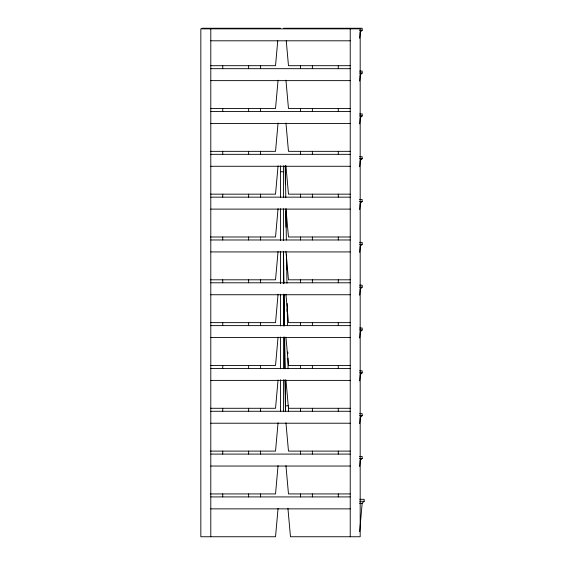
<?xml version="1.0" encoding="UTF-8"?>
<svg xmlns="http://www.w3.org/2000/svg" width="565" height="565" viewBox="0 0 565 565"><rect width="100%" height="100%" fill="white"/><g stroke="black" fill="none" stroke-linecap="round" stroke-linejoin="round"><path stroke-width="0.85" d="M277.747 40.814L275.529 65.695L210.335 65.695M278.058 80.202L275.529 108.515L210.335 108.515M278.058 123.029L275.529 151.342L210.335 151.342M278.058 165.849L275.529 194.162L210.335 194.162M278.058 208.676L275.529 236.989L210.335 236.989M278.058 251.496L275.529 279.809L210.335 279.809M278.058 294.323L275.529 322.636L210.335 322.636M278.058 337.143L275.529 365.456L210.335 365.456M278.058 379.97L275.529 408.283L210.335 408.283M278.058 422.79L275.529 451.103L210.335 451.103M278.058 465.617L275.529 493.93L210.335 493.93M278.058 508.436L275.529 536.75L200.836 536.75L200.836 28.85L360.18 28.85L360.18 536.75L290.466 536.75L287.938 508.436M359.644 38.236L360.18 32.233L362.172 30.242L362.172 28.25L283.496 28.25M359.644 81.063L360.18 75.053L362.172 73.062L362.172 71.07L359.552 71.07M359.644 123.883L360.18 117.88L362.172 115.889L362.172 113.897L359.552 113.897M359.644 166.71L360.18 160.7L362.172 158.709L362.172 156.717L359.552 156.717M359.644 209.53L360.18 203.527L362.172 201.536L362.172 199.544L359.552 199.544M359.644 252.357L360.18 246.347L362.172 244.355L362.172 242.364L359.552 242.364M359.644 295.177L360.18 289.174L362.172 287.182L362.172 285.191L359.552 285.191M359.644 338.004L360.18 331.994L362.172 330.002L362.172 328.011L359.552 328.011M359.644 380.824L360.18 374.821L362.172 372.829L362.172 370.838L359.552 370.838M359.644 423.651L360.18 417.641L362.172 415.649L362.172 413.658L359.552 413.658M359.644 466.471L360.18 460.468L362.172 458.476L362.172 456.485L359.552 456.485M359.644 531.601L362.172 503.288L364.164 501.296L364.164 499.305L359.792 499.305M201.832 28.25L280.508 28.25M359.552 30.242L362.172 30.242M210.794 40.8L350.222 40.8M350.222 65.695L288.475 65.695L286.257 40.814M210.794 68.683L350.222 68.683M359.552 73.062L362.172 73.062M210.794 80.633L350.222 80.633M350.222 108.515L288.475 108.515L285.947 80.202M210.794 111.503L350.222 111.503M359.552 115.889L362.172 115.889M210.794 123.46L350.222 123.46M350.222 151.342L288.475 151.342L285.947 123.029M210.794 154.33L350.222 154.33M359.552 158.709L362.172 158.709M210.794 166.28L350.222 166.28M280.508 171.746L283.496 171.746M350.222 194.162L288.475 194.162L285.947 165.849M210.794 197.15L350.222 197.15M359.552 201.536L362.172 201.536M210.794 209.107L350.222 209.107M350.222 236.989L288.475 236.989L285.947 208.676M210.794 239.977L350.222 239.977M359.552 244.355L362.172 244.355M210.794 251.926L350.222 251.926M350.222 279.809L288.475 279.809L285.947 251.496M210.794 282.797L350.222 282.797M359.552 287.182L362.172 287.182M210.794 294.746L350.222 294.746M350.222 322.636L288.475 322.636L285.947 294.323M210.794 325.624L350.222 325.624M359.552 330.002L362.172 330.002M210.794 337.573L350.222 337.573M350.222 365.456L288.475 365.456L285.947 337.143M210.794 368.444L350.222 368.444M359.552 372.829L362.172 372.829M210.794 380.393L350.222 380.393M285.233 380.231L285.572 405.804L288.56 405.804M350.222 408.283L288.475 408.283L285.947 379.97M210.794 411.271L350.222 411.271M359.552 415.649L362.172 415.649M210.794 423.22L350.222 423.22M350.222 451.103L288.475 451.103L285.947 422.79M210.794 454.091L350.222 454.091M359.552 458.476L362.172 458.476M210.794 466.04L350.222 466.04M350.222 493.93L288.475 493.93L285.947 465.617M210.794 496.918L350.222 496.918M359.792 501.296L364.164 501.296M359.538 503.288L362.172 503.288M210.794 508.867L350.222 508.867M285.36 165.941L285.784 197.686M285.939 209.149L286.349 240.012M286.54 254.123L286.928 283.227M287.197 303.511L287.493 325.553M287.846 352.009L287.868 353.775M287.924 358.182L288.065 368.768M285.382 184.077L285.212 165.828M285.742 211.395L285.954 227.257M286.391 259.865L286.519 269.554M287.048 309.21L287.084 311.852M283.517 251.482L283.941 283.227M284.089 294.69L284.506 325.553M284.654 337.023L285.078 368.768M283.687 281.01L283.722 283.658M283.863 294.231L284.287 325.956M284.435 337.411L284.845 368.253M285 379.708L285.424 411.433M350.222 28.85L350.222 536.75M338.273 65.695L338.273 68.683M338.273 108.515L338.273 111.503M338.273 151.342L338.273 154.33M338.273 194.162L338.273 197.15M338.273 236.989L338.273 239.977M338.273 279.809L338.273 282.797M338.273 322.636L338.273 325.624M338.273 365.456L338.273 368.444M338.273 408.283L338.273 411.271M338.273 451.103L338.273 454.091M338.273 493.93L338.273 496.918M312.374 65.695L312.374 68.683M312.374 108.515L312.374 111.503M312.374 151.342L312.374 154.33M312.374 194.162L312.374 197.15M312.374 236.989L312.374 239.977M312.374 279.809L312.374 282.797M312.374 322.636L312.374 325.624M312.374 365.456L312.374 368.444M312.374 408.283L312.374 411.271M312.374 451.103L312.374 454.091M312.374 493.93L312.374 496.918M300.425 65.695L300.425 68.683M300.425 108.515L300.425 111.503M300.425 151.342L300.425 154.33M300.425 194.162L300.425 197.15M300.425 236.989L300.425 239.977M300.425 279.809L300.425 282.797M300.425 322.636L300.425 325.624M300.425 365.456L300.425 368.444M300.425 408.283L300.425 411.271M300.425 451.103L300.425 454.091M300.425 493.93L300.425 496.918M288.56 407.492L288.56 411.723M285.572 405.804L285.572 411.723M283.496 165.828L283.496 197.686M283.496 208.753L283.496 240.478M283.496 251.482L283.496 283.658M283.496 294.231L283.496 325.956M283.496 337.023L283.496 368.768M283.496 379.708L283.496 411.723M280.508 165.828L280.508 197.686M280.508 208.753L280.508 240.478M280.508 251.482L280.508 283.658M280.508 294.231L280.508 325.956M280.508 337.023L280.508 368.768M280.508 379.708L280.508 411.723M260.592 65.695L260.592 68.683M260.592 108.515L260.592 111.503M260.592 151.342L260.592 154.33M260.592 194.162L260.592 197.15M260.592 236.989L260.592 239.977M260.592 279.809L260.592 282.797M260.592 322.636L260.592 325.624M260.592 365.456L260.592 368.444M260.592 408.283L260.592 411.271M260.592 451.103L260.592 454.091M260.592 493.93L260.592 496.918M248.642 65.695L248.642 68.683M248.642 108.515L248.642 111.503M248.642 151.342L248.642 154.33M248.642 194.162L248.642 197.15M248.642 236.989L248.642 239.977M248.642 279.809L248.642 282.797M248.642 322.636L248.642 325.624M248.642 365.456L248.642 368.444M248.642 408.283L248.642 411.271M248.642 451.103L248.642 454.091M248.642 493.93L248.642 496.918M222.744 65.695L222.744 68.683M222.744 108.515L222.744 111.503M222.744 151.342L222.744 154.33M222.744 194.162L222.744 197.15M222.744 236.989L222.744 239.977M222.744 279.809L222.744 282.797M222.744 322.636L222.744 325.624M222.744 365.456L222.744 368.444M222.744 408.283L222.744 411.271M222.744 451.103L222.744 454.091M222.744 493.93L222.744 496.918M210.794 28.85L210.794 536.75"/></g></svg>
